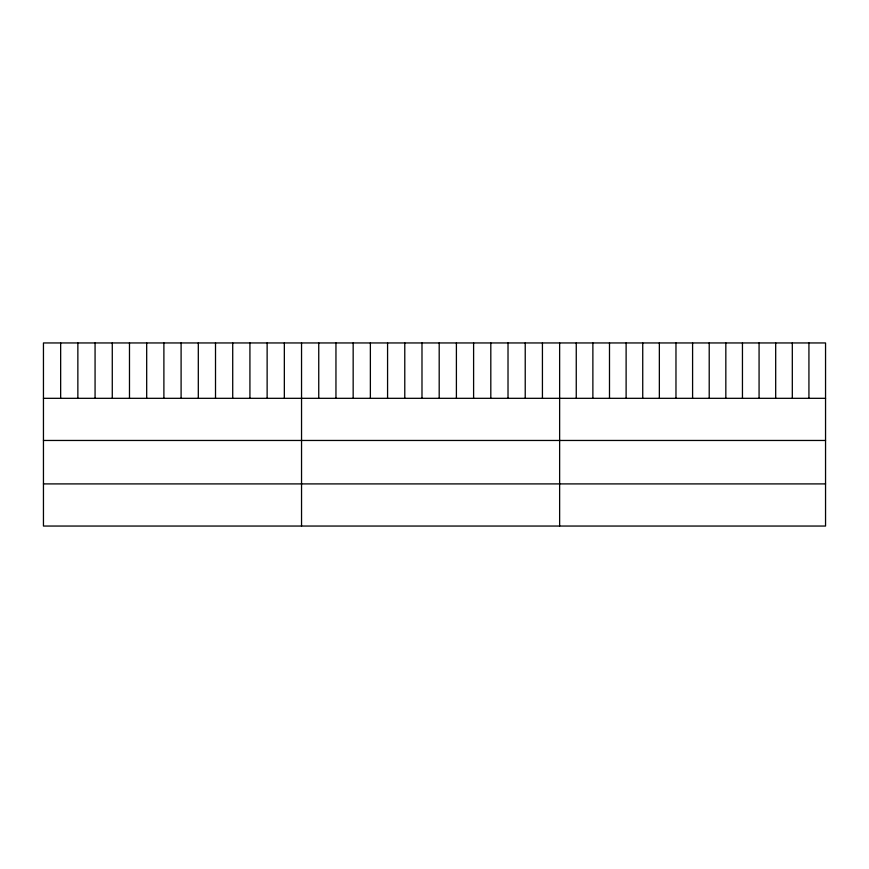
<?xml version="1.0" encoding="UTF-8"?>
<svg xmlns="http://www.w3.org/2000/svg" width="869" height="869" viewBox="0 0 869 869"><rect width="100%" height="100%" fill="white"/><g stroke="black" fill="none" stroke-linecap="round" stroke-linejoin="round"><path stroke-width="1.3" d="M825.55 398.317L825.55 526.049L43.45 526.049L43.45 342.951L825.55 342.951L825.55 398.317L43.45 398.317M43.45 440.464L825.55 440.464M43.45 483.903L825.55 483.903M808.93 342.951L808.93 398.317M792.311 342.951L792.311 398.317M775.691 342.951L775.691 398.317M759.071 342.951L759.071 398.317M742.452 342.951L742.452 398.317M725.832 342.951L725.832 398.317M709.213 342.951L709.213 398.317M692.593 342.951L692.593 398.317M675.973 342.951L675.973 398.317M659.354 342.951L659.354 398.317M642.734 342.951L642.734 398.317M626.114 342.951L626.114 398.317M609.495 342.951L609.495 398.317M592.875 342.951L592.875 398.317M576.256 342.951L576.256 398.317M559.636 342.951L559.636 526.049M542.43 342.951L542.43 398.317M525.224 342.951L525.224 398.317M508.017 342.951L508.017 398.317M490.811 342.951L490.811 398.317M473.605 342.951L473.605 398.317M456.399 342.951L456.399 398.317M439.193 342.951L439.193 398.317M421.986 342.951L421.986 398.317M404.78 342.951L404.78 398.317M387.574 342.951L387.574 398.317M370.368 342.951L370.368 398.317M353.162 342.951L353.162 398.317M335.955 342.951L335.955 398.317M318.749 342.951L318.749 398.317M301.543 342.951L301.543 526.049M284.337 342.951L284.337 398.317M267.131 342.951L267.131 398.317M249.924 342.951L249.924 398.317M232.718 342.951L232.718 398.317M215.512 342.951L215.512 398.317M198.306 342.951L198.306 398.317M181.1 342.951L181.1 398.317M163.893 342.951L163.893 398.317M146.687 342.951L146.687 398.317M129.481 342.951L129.481 398.317M112.275 342.951L112.275 398.317M95.069 342.951L95.069 398.317M77.862 342.951L77.862 398.317M60.656 342.951L60.656 398.317"/></g></svg>
